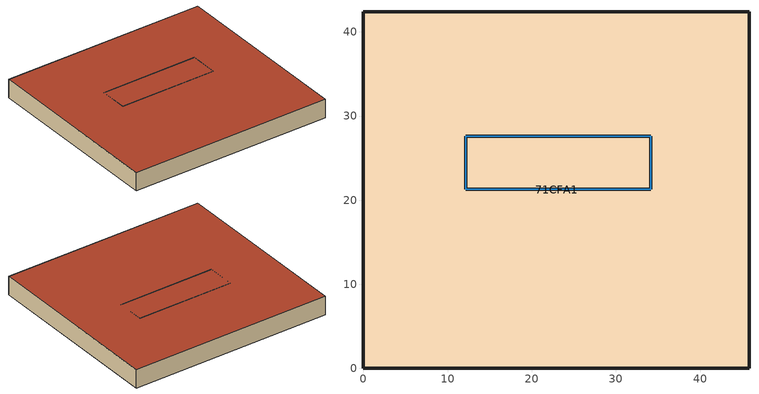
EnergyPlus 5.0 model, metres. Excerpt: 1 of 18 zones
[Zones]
71CFA1
 floor ground (GROUND_FLOOR): 45.82,42.42 45.82,0 0,0 0,42.42 z23.84
 wall outside (EXT_WALL): 12.17,27.57 34.17,27.57 34.17,21.27 12.17,21.27 12.17,27.57 / 45.82,42.42 0,42.42 0,0 45.82,0 45.82,42.42 z23.84:28.06
 roof outside (EXT_ROOF): 0,42.42 0,0 45.82,0 45.82,42.42 z28.06
 skylight inside (EXT_WINDOW1): 34.17,27.57 34.17,21.27 12.17,21.27 12.17,27.57 z23.84
[Building]
TRNSYS17: North Axis {deg}=0; Terrain=City; Loads Convergence Tolerance Value=0; Temperature Convergence Tolerance Value {deltaC}=0; Solar Distribution=FullInteriorAndExterior; Maximum Number of Warmup Days=0
[Site:Location]
not used: Latitude {deg}=0; Longitude {deg}=0; Time Zone {hr}=0; Elevation {m}=0
[Construction]
EXT_WALL; EXT_ROOF; GROUND_FLOOR; EXT_WINDOW1: 
[WindowProperty:ShadingControl]
ESHADE=0; ESHADE=INPUT 1*MAX_ESHADE : SHADECNTRL=ESHADE_INTERNAL; ISHADE=INPUT 1*MAX_ISHADE : SHADECNTRL=ISHADE_INTERNAL
[SurfaceProperty:OtherSideCoefficients]
BOUNDARY=15; BOUNDARY=20; BOUNDARY=IDENTICAL; BOUNDARY=INPUT 1*TBOUNDARY; BOUNDARY=INPUT 1*TGROUND
[Zone]
71CFA1: Multiplier=1
